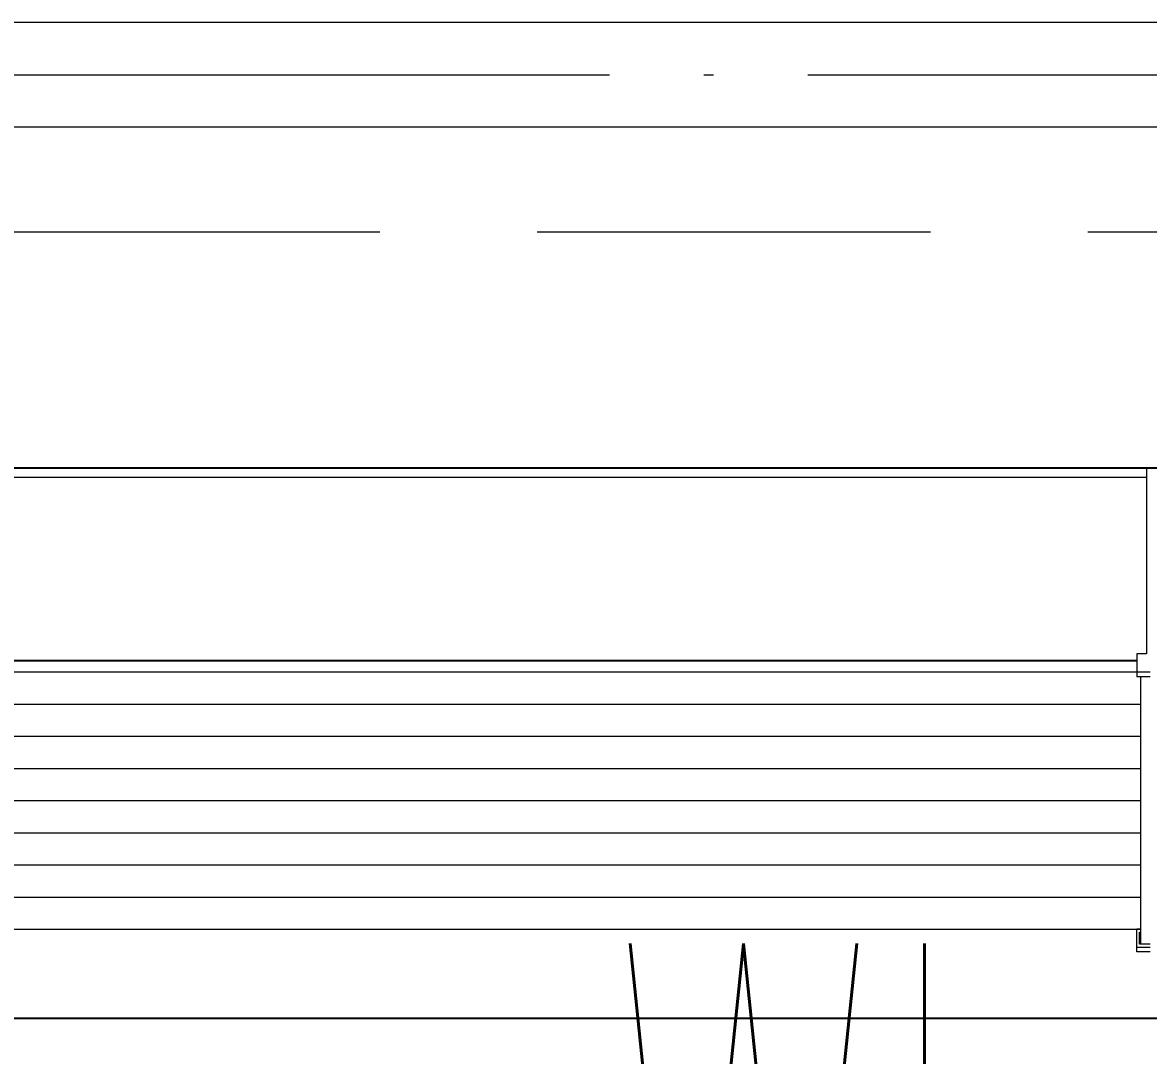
# Model space of a CAD drawing. Extents: x 27938 to 1042331, y -235042 to 1535213.
# Drawn here: x 714039 to 714755, y 364200 to 364857 of the extents above; entities that cross this region are included whole.
import ezdxf

# ---------------------------------------------------------------- set-up
doc = ezdxf.new("R2010")
doc.units = 0
doc.header["$LTSCALE"] = 1000
doc.header["$MEASUREMENT"] = 0
doc.linetypes.add('DASH', pattern=[0.35, 0.25, -0.1])
doc.linetypes.add('DOTE', pattern=[2.42, 2, -0.2, 0.02, -0.2])
for name, color, linetype in [('3.5方案汇报，与郭总、侯月琴确定户型_t8$0$2020.03.04 -1安徽标准化洋房户型(UA）_t8_t8$0$看线', 154, 'Continuous'), ('DIM_污水', 3, 'Continuous'), ('看线', 251, 'Continuous')]:
    doc.layers.add(name, color=color, linetype=linetype)
for name, color, linetype, lineweight in [('DOTE', 19, 'DOTE', 9), ('平面-栏杆', 135, 'Continuous', 15), ('平面-看线', 45, 'Continuous', 15), ('平面-空调预留孔', 173, 'Continuous', 15)]:
    doc.layers.add(name, color=color, linetype=linetype, lineweight=lineweight)
doc.styles.add('_TWT_SERIAL', font='simplex.shx', dxfattribs={"width": 0.6, "oblique": 10, "height": 3, "bigfont": 'aadri.shx'})

# ---------------------------------------------------------------- blocks, each defined once
blk = doc.blocks.new('GFDGDGRDGRDG')
at = {"layer": 'DOTE', "linetype": 'DOTE', "ltscale": 0.3}
blk.add_line((573593.67, 362558.33), (626393.67, 362558.33), dxfattribs=at)
blk = doc.blocks.new('gdgdgdrgdfsfs')
at = {"layer": '平面-空调预留孔', "color": 0}
for p, q in [((701373.32, 763967.56), (701455.02, 763967.56)), ((701455.02, 763967.56), (701455.02, 763849.22)), ((703030.02, 763961.62), (701455.02, 763961.62)), ((701455.02, 763849.22), (701461.18, 763849.22)), ((701461.18, 763849.22), (701461.18, 763834.7)), ((703023.86, 763845.19), (701461.18, 763845.19)), ((703023.86, 763844.89), (701461.18, 763844.89)), ((701461.18, 763837.76), (701452.7, 763837.76)), ((701452.7, 763834.7), (701461.18, 763834.7)), ((701458.87, 763834.7), (701458.87, 763664.59)), ((703023.86, 763837.79), (701461.18, 763837.79)), ((703026.17, 763817.33), (701458.87, 763817.33)), ((703026.17, 763796.87), (701458.87, 763796.87)), ((703026.17, 763776.42), (701458.87, 763776.42)), ((703026.17, 763755.96), (701458.87, 763755.96)), ((703026.17, 763735.5), (701458.87, 763735.5)), ((703026.17, 763715.04), (701458.87, 763715.04)), ((703026.17, 763694.59), (701458.87, 763694.59)), ((701458.87, 763674.13), (701461.18, 763674.13)), ((703026.17, 763674.13), (701458.87, 763674.13)), ((701459.64, 763672.22), (701458.87, 763672.22)), ((701459.64, 763664.59), (701459.64, 763672.22)), ((701461.18, 763659.61), (701461.18, 763674.13)), ((701452.7, 763664.59), (701459.64, 763664.59)), ((701461.18, 763662.68), (701452.7, 763662.68)), ((701459.64, 763669.66), (701458.87, 763669.66)), ((701452.7, 763659.61), (701461.18, 763659.61))]:
    blk.add_line(p, q, dxfattribs=at)

msp = doc.modelspace()

# ---------------------------------------------------------------- linework, layer by layer
at = {"layer": '平面-栏杆', "color": 8}
for points in [[(714966.58, 364857.06), (710466.58, 364857.06)], [(714966.58, 364790.39), (710466.58, 364790.39)]]:
    msp.add_lwpolyline(points, dxfattribs=at)
at = {"layer": '平面-看线', "color": 8, "linetype": 'DASH'}
msp.add_lwpolyline([(714966.58, 364723.72), (710466.58, 364723.72)], dxfattribs=at)
at = {"layer": '看线', "color": 8, "ltscale": 0.5}
for points in [[(710466.59, 364573.72), (714966.58, 364573.72)], [(712966.58, 364573.72), (712966.58, 364223.72), (714966.58, 364223.72), (714966.58, 364573.72)]]:
    msp.add_lwpolyline(points, dxfattribs=at)

# ---------------------------------------------------------------- block references
at = {"layer": '3.5方案汇报，与郭总、侯月琴确定户型_t8$0$2020.03.04 -1安徽标准化洋房户型(UA）_t8_t8$0$看线', "ltscale": 10}
msp.add_blockref('GFDGDGRDGRDG', (106822.9, 2265.39), dxfattribs=at)
at = {"layer": '平面-空调预留孔', "color": 8, "xscale": -1}
msp.add_blockref('gdgdgdrgdfsfs', (1416209.1, -399393.84), dxfattribs=at)

# ---------------------------------------------------------------- texts
at = {"layer": 'DIM_污水', "color": 7, "style": '_TWT_SERIAL', "width": 0.48}
msp.add_text('WL-9', height=350, dxfattribs=at).set_placement((714411.32, 363921.2))

doc.saveas('drawing.dxf')
